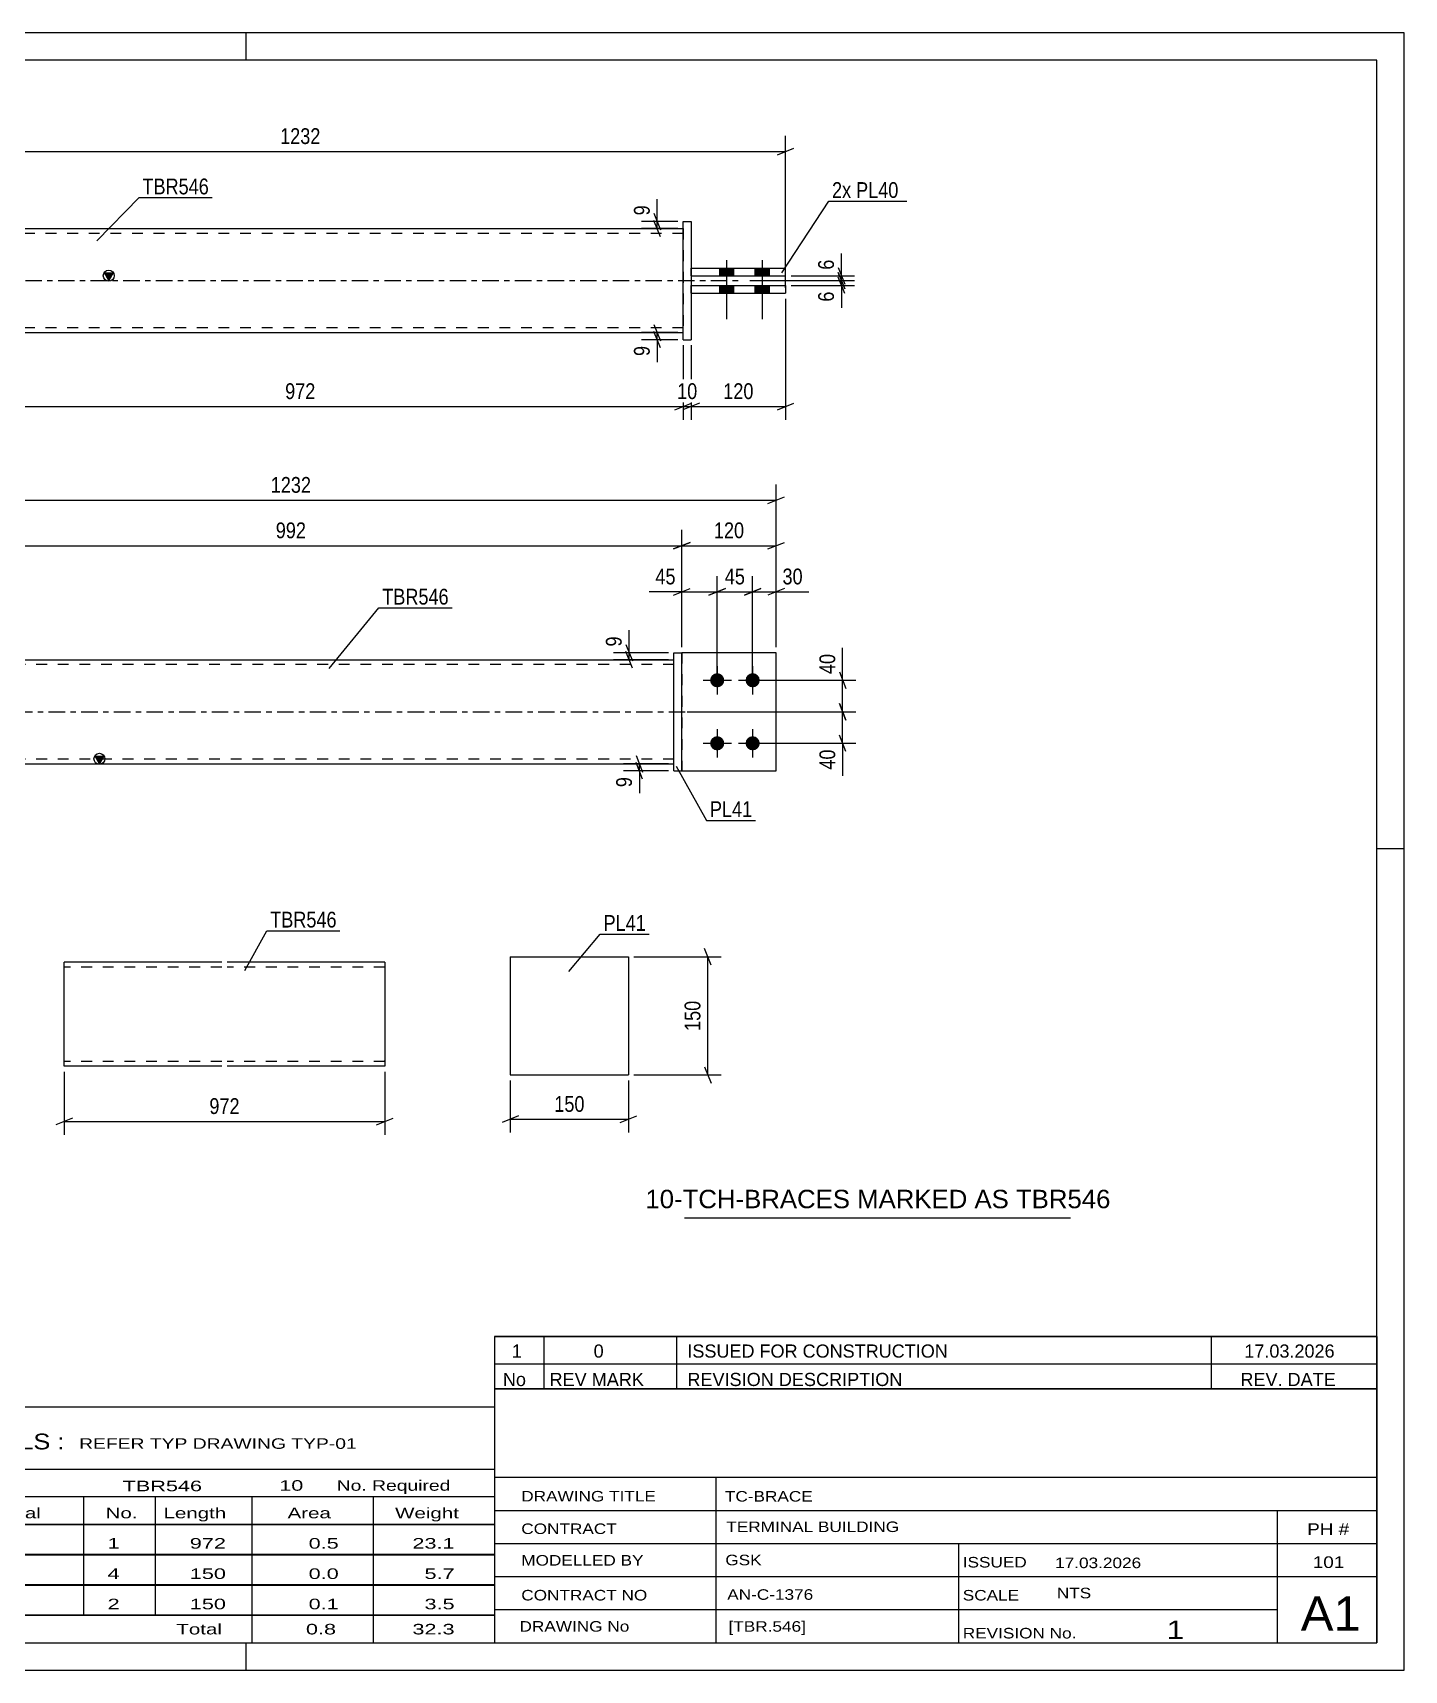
# Model space of a CAD drawing. Header units: millimetres. Extents: x 0 to 420, y 0 to 297.
# Drawn here: x 171.3 to 420, y 0 to 297 of the extents above; entities that cross this region are included whole.
import ezdxf

# ---------------------------------------------------------------- set-up
doc = ezdxf.new("R2010")
doc.units = ezdxf.units.MM
doc.linetypes.add('DXK_LINE_DOT2', pattern=[3.9198, 1.9599, -1.9599])
doc.linetypes.add('DXK_LINE_DOT3', pattern=[5.9187, 2.979, -0.9799, 0.9799, -0.9799])
doc.styles.add('Arial', font='ARIAL.TTF', dxfattribs={"height": 0.2})
doc.styles.add('Arial Narrow', font='ARIALN.TTF', dxfattribs={"height": 0.2})

# ---------------------------------------------------------------- blocks, each defined once
blk = doc.blocks.new('Unknown-581632895-1163')
at = {"color": 5, "linetype": 'Continuous'}
for p, q in [((420, 297), (0, 297)), ((210, 292), (210, 297)), ((420, 0), (420, 297)), ((415, 292), (5, 292)), ((415, 5), (415, 292)), ((420, 149), (415, 149)), ((5, 5), (415, 5)), ((210, 0), (210, 5)), ((0, 0), (420, 0))]:
    blk.add_line(p, q, dxfattribs=at)
blk = doc.blocks.new('Part-581632895-1797 - 1790')
at = {"color": 7, "linetype": 'DXK_LINE_DOT2'}
for p, q in [((306.12, 184.56), (288.98, 184.56)), ((288.98, 184.56), (288.98, 163.13)), ((306.12, 163.13), (306.12, 184.56)), ((288.98, 163.13), (306.12, 163.13))]:
    blk.add_line(p, q, dxfattribs=at)
blk = doc.blocks.new('Bolt-581632895-1799 - 1790')
at = {"linetype": 'Continuous'}
for points in [[(295.41, 180.84, -1), (295.41, 178.27, -1)], [(301.84, 180.84, -1), (301.84, 178.27, -1)], [(295.41, 169.41, -1), (295.41, 166.84, -1)], [(301.84, 169.41, -1), (301.84, 166.84, -1)]]:
    blk.add_hatch(color=1, dxfattribs=at).paths.add_polyline_path(points)
at = {"color": 1, "linetype": 'Continuous'}
for p, q in [((295.41, 182.13), (295.41, 176.98)), ((301.84, 182.13), (301.84, 176.98)), ((292.84, 179.56), (297.98, 179.56)), ((299.26, 179.56), (304.41, 179.56)), ((295.41, 170.7), (295.41, 165.56)), ((301.84, 170.7), (301.84, 165.56)), ((292.84, 168.13), (297.98, 168.13)), ((299.26, 168.13), (304.41, 168.13))]:
    blk.add_line(p, q, dxfattribs=at)
blk = doc.blocks.new('Part-581632895-1804 - 1790')
at = {"linetype": 'Continuous'}
blk.add_hatch(color=2, dxfattribs=at).paths.add_polyline_path([(183.38, 164.41), (182.58, 165.81), (184.18, 165.81)])
at = {"color": 2, "linetype": 'Continuous'}
for p, q in [((148.66, 183.27), (287.55, 183.27)), ((148.66, 164.41), (287.55, 164.41)), ((183.38, 164.41), (182.58, 165.81)), ((182.58, 165.81), (184.18, 165.81)), ((184.18, 165.81), (183.38, 164.41))]:
    blk.add_line(p, q, dxfattribs=at)
at = {"color": 7, "linetype": 'DXK_LINE_DOT2'}
for p, q in [((148.66, 164.41), (148.66, 183.27)), ((287.55, 182.41), (148.66, 182.41)), ((287.55, 164.41), (287.55, 183.27)), ((287.55, 165.27), (148.66, 165.27))]:
    blk.add_line(p, q, dxfattribs=at)
at = {"color": 7, "linetype": 'DXK_LINE_DOT3'}
blk.add_line((138.66, 173.84), (297.55, 173.84), dxfattribs=at)
at = {"color": 2, "linetype": 'Continuous'}
blk.add_circle((183.38, 165.31), 1, dxfattribs=at)
blk = doc.blocks.new('Part-581632895-1809 - 1790')
at = {"color": 2, "linetype": 'Continuous'}
for p, q in [((306.12, 184.56), (288.98, 184.56)), ((306.12, 163.13), (306.12, 184.56)), ((288.98, 163.13), (306.12, 163.13))]:
    blk.add_line(p, q, dxfattribs=at)
at = {"color": 7, "linetype": 'DXK_LINE_DOT2'}
blk.add_line((288.98, 184.56), (288.98, 163.13), dxfattribs=at)
blk = doc.blocks.new('Part-581632895-1829 - 1790')
at = {"color": 2, "linetype": 'Continuous'}
for p, q in [((287.55, 184.56), (288.98, 184.56)), ((287.55, 163.13), (287.55, 184.56)), ((288.98, 163.13), (288.98, 184.56)), ((287.55, 163.13), (287.55, 163.13)), ((287.55, 163.13), (288.98, 163.13))]:
    blk.add_line(p, q, dxfattribs=at)
at = {"color": 7, "linetype": 'DXK_LINE_DOT2'}
for p, q in [((287.55, 184.56), (288.98, 184.56)), ((287.55, 163.13), (288.98, 163.13))]:
    blk.add_line(p, q, dxfattribs=at)
blk = doc.blocks.new('Part-581632895-2128 - 2122')
at = {"color": 2, "linetype": 'Continuous'}
for p, q in [((290.68, 251.18), (307.82, 251.18)), ((290.68, 249.76), (290.68, 251.18)), ((290.68, 249.76), (290.68, 249.76)), ((290.68, 249.76), (307.82, 249.76)), ((307.82, 251.18), (307.82, 249.76))]:
    blk.add_line(p, q, dxfattribs=at)
at = {"color": 7, "linetype": 'DXK_LINE_DOT2'}
for p, q in [((290.68, 251.18), (307.82, 251.18)), ((290.68, 249.76), (307.82, 249.76))]:
    blk.add_line(p, q, dxfattribs=at)
blk = doc.blocks.new('Part-581632895-2133 - 2122')
at = {"color": 2, "linetype": 'Continuous'}
for p, q in [((290.68, 254.33), (307.82, 254.33)), ((290.68, 252.9), (290.68, 254.33)), ((290.68, 252.9), (290.68, 252.9)), ((290.68, 252.9), (307.82, 252.9)), ((307.82, 252.9), (307.82, 254.33))]:
    blk.add_line(p, q, dxfattribs=at)
at = {"color": 7, "linetype": 'DXK_LINE_DOT2'}
for p, q in [((290.68, 254.33), (307.82, 254.33)), ((290.68, 252.9), (307.82, 252.9))]:
    blk.add_line(p, q, dxfattribs=at)
blk = doc.blocks.new('Part-581632895-2150 - 2122')
at = {"linetype": 'Continuous'}
blk.add_hatch(color=2, dxfattribs=at).paths.add_polyline_path([(185.08, 252.04), (184.28, 253.44), (185.88, 253.44)])
at = {"color": 2, "linetype": 'Continuous'}
for p, q in [((150.36, 261.47), (289.25, 261.47)), ((185.08, 252.04), (184.28, 253.44)), ((184.28, 253.44), (185.88, 253.44)), ((185.88, 253.44), (185.08, 252.04)), ((150.36, 242.61), (289.25, 242.61))]:
    blk.add_line(p, q, dxfattribs=at)
at = {"color": 7, "linetype": 'DXK_LINE_DOT2'}
for p, q in [((150.36, 242.61), (150.36, 261.47)), ((289.25, 261.47), (289.25, 242.61)), ((289.25, 260.61), (150.36, 260.61)), ((289.25, 243.47), (150.36, 243.47))]:
    blk.add_line(p, q, dxfattribs=at)
at = {"color": 7, "linetype": 'DXK_LINE_DOT3'}
blk.add_line((140.36, 252.04), (299.25, 252.04), dxfattribs=at)
at = {"color": 2, "linetype": 'Continuous'}
blk.add_circle((185.08, 252.94), 1, dxfattribs=at)
blk = doc.blocks.new('Part-581632895-2145 - 2122')
at = {"color": 2, "linetype": 'Continuous'}
for p, q in [((289.25, 262.76), (289.25, 262.76)), ((289.25, 241.33), (289.25, 262.76)), ((289.25, 262.76), (290.68, 262.76)), ((290.68, 262.76), (290.68, 262.76)), ((290.68, 262.76), (290.68, 241.33)), ((289.25, 241.33), (290.68, 241.33)), ((289.25, 241.33), (289.25, 241.33)), ((290.68, 241.33), (290.68, 241.33))]:
    blk.add_line(p, q, dxfattribs=at)
at = {"color": 7, "linetype": 'DXK_LINE_DOT2'}
for p, q in [((289.25, 262.76), (290.68, 262.76)), ((289.25, 241.33), (290.68, 241.33)), ((290.68, 241.33), (290.68, 241.33))]:
    blk.add_line(p, q, dxfattribs=at)
blk = doc.blocks.new('Bolt-581632895-2151 - 2122')
at = {"linetype": 'Continuous'}
for points in [[(298.39, 254.33), (295.82, 254.33), (295.82, 252.9), (298.39, 252.9)], [(298.39, 254.33), (295.82, 254.33), (295.82, 252.9), (298.39, 252.9)], [(304.82, 254.33), (302.25, 254.33), (302.25, 252.9), (304.82, 252.9)], [(304.82, 254.33), (302.25, 254.33), (302.25, 252.9), (304.82, 252.9)], [(298.39, 251.18), (295.82, 251.18), (295.82, 249.76), (298.39, 249.76)], [(298.39, 251.18), (295.82, 251.18), (295.82, 249.76), (298.39, 249.76)], [(304.82, 251.18), (302.25, 251.18), (302.25, 249.76), (304.82, 249.76)], [(304.82, 251.18), (302.25, 251.18), (302.25, 249.76), (304.82, 249.76)]]:
    blk.add_hatch(color=1, dxfattribs=at).paths.add_polyline_path(points)
at = {"color": 1, "linetype": 'Continuous'}
for p, q in [((297.11, 255.76), (297.11, 245.04)), ((297.11, 255.76), (297.11, 245.04)), ((303.54, 255.76), (303.54, 245.04)), ((303.54, 255.76), (303.54, 245.04)), ((295.82, 254.33), (295.82, 252.9)), ((295.82, 254.33), (295.82, 252.9)), ((298.39, 254.33), (298.39, 252.9)), ((298.39, 254.33), (298.39, 252.9)), ((302.25, 254.33), (302.25, 252.9)), ((302.25, 254.33), (302.25, 252.9)), ((304.82, 254.33), (304.82, 252.9)), ((304.82, 254.33), (304.82, 252.9)), ((295.82, 251.18), (295.82, 249.76)), ((295.82, 251.18), (295.82, 249.76)), ((298.39, 251.18), (298.39, 249.76)), ((298.39, 251.18), (298.39, 249.76)), ((302.25, 251.18), (302.25, 249.76)), ((302.25, 251.18), (302.25, 249.76)), ((304.82, 251.18), (304.82, 249.76)), ((304.82, 251.18), (304.82, 249.76))]:
    blk.add_line(p, q, dxfattribs=at)
blk = doc.blocks.new('Part-581632895-1389 - 1373')
at = {"color": 2, "linetype": 'Continuous'}
for p, q in [((257.89, 129.4), (257.89, 107.97)), ((257.89, 129.4), (279.32, 129.4)), ((279.32, 129.4), (279.32, 107.97)), ((257.89, 107.97), (279.32, 107.97))]:
    blk.add_line(p, q, dxfattribs=at)
blk = doc.blocks.new('Part-581632895-1273 - 1255')
at = {"color": 2, "linetype": 'Continuous'}
for p, q in [((205.56, 128.4), (176.99, 128.4)), ((176.99, 109.67), (176.99, 128.4)), ((235.13, 128.4), (206.56, 128.4)), ((235.13, 128.4), (235.13, 128.27)), ((235.13, 128.27), (235.13, 126.68)), ((235.13, 126.68), (235.13, 109.54)), ((176.99, 109.54), (176.99, 109.67)), ((205.56, 109.54), (176.99, 109.54)), ((235.13, 109.54), (206.56, 109.54))]:
    blk.add_line(p, q, dxfattribs=at)
at = {"color": 7, "linetype": 'DXK_LINE_DOT2'}
for p, q in [((235.13, 127.9), (235.13, 126.68)), ((205.56, 127.54), (176.99, 127.54)), ((235.13, 127.54), (206.56, 127.54)), ((176.99, 110.4), (176.99, 110.46)), ((205.56, 110.4), (176.99, 110.4)), ((235.13, 110.4), (206.56, 110.4)), ((235.13, 110.46), (235.13, 110.6)), ((235.13, 110.4), (235.13, 110.46)), ((235.13, 110.4), (235.13, 110.46)), ((176.99, 109.54), (176.99, 109.54))]:
    blk.add_line(p, q, dxfattribs=at)
blk = doc.blocks.new('StraightDimension-581632895-2017 - 1790')
at = {"color": 7, "linetype": 'Continuous'}
for p, q in [((130.09, 185.56), (130.09, 215.06)), ((306.12, 185.56), (306.12, 215.06)), ((131.59, 212.81), (128.59, 211.61)), ((130.09, 212.21), (306.12, 212.21)), ((304.62, 211.61), (307.62, 212.81))]:
    blk.add_line(p, q, dxfattribs=at)
at = {"color": 0}
blk.add_wipeout([(222.36, 212.96), (222.36, 217.16), (213.85, 217.16), (213.85, 212.96)], dxfattribs=at)
at = {"color": 3, "style": 'Arial Narrow'}
blk.add_text('1232', height=2.863, dxfattribs=at).set_placement((214.45, 213.56))
blk = doc.blocks.new('StraightDimension-581632895-2007 - 1790')
at = {"color": 7, "linetype": 'Continuous'}
for p, q in [((317.56, 175.34), (318.76, 172.34)), ((289.98, 173.84), (320.56, 173.84)), ((318.16, 168.13), (318.16, 173.84)), ((318.76, 166.63), (317.56, 169.63)), ((302.84, 168.13), (320.56, 168.13))]:
    blk.add_line(p, q, dxfattribs=at)
at = {"color": 0}
blk.add_wipeout([(317.41, 167.6), (313.21, 167.6), (313.21, 162.75), (317.41, 162.75)], dxfattribs=at)
at = {"color": 7, "linetype": 'Continuous'}
blk.add_line((318.16, 168.13), (318.16, 162.22), dxfattribs=at)
blk.add_line((318.16, 168.13), (318.16, 162.22), dxfattribs=at)
at = {"color": 3, "style": 'Arial Narrow'}
blk.add_text('40', height=2.863, rotation=90.0002, dxfattribs=at).set_placement((316.81, 163.35))
blk = doc.blocks.new('StraightDimension-581632895-1836 - 1790')
at = {"color": 7, "linetype": 'Continuous'}
for p, q in [((286.55, 184.56), (276.58, 184.56)), ((278.83, 186.06), (280.03, 183.06)), ((280.03, 181.77), (278.83, 184.77)), ((279.43, 183.27), (279.43, 184.56)), ((286.55, 183.27), (276.58, 183.27))]:
    blk.add_line(p, q, dxfattribs=at)
at = {"color": 0}
blk.add_wipeout([(278.68, 188.11), (274.48, 188.11), (274.48, 185.08), (278.68, 185.08)], dxfattribs=at)
at = {"color": 7, "linetype": 'Continuous'}
blk.add_line((279.43, 184.56), (279.43, 188.63), dxfattribs=at)
blk.add_line((279.43, 184.56), (279.43, 188.63), dxfattribs=at)
at = {"color": 3, "style": 'Arial Narrow'}
blk.add_text('9', height=2.86, rotation=90.0002, dxfattribs=at).set_placement((278.08, 185.68))
blk = doc.blocks.new('StraightDimension-581632895-2037 - 1790')
at = {"color": 7, "linetype": 'Continuous'}
for p, q in [((287.48, 195), (290.48, 196.2)), ((288.98, 185.56), (288.98, 198.45)), ((296.91, 196.2), (293.91, 195)), ((295.41, 180.56), (295.41, 198.45)), ((288.98, 195.6), (295.41, 195.6))]:
    blk.add_line(p, q, dxfattribs=at)
at = {"color": 0}
blk.add_wipeout([(288.45, 196.35), (288.45, 200.55), (283.6, 200.55), (283.6, 196.35)], dxfattribs=at)
at = {"color": 7, "linetype": 'Continuous'}
blk.add_line((288.98, 195.6), (283.07, 195.6), dxfattribs=at)
blk.add_line((288.98, 195.6), (283.07, 195.6), dxfattribs=at)
at = {"color": 3, "style": 'Arial Narrow'}
blk.add_text('45', height=2.863, dxfattribs=at).set_placement((284.2, 196.95))
blk = doc.blocks.new('StraightDimension-581632895-1845 - 1790')
at = {"color": 7, "linetype": 'Continuous'}
for p, q in [((286.55, 164.41), (278.44, 164.41)), ((280.69, 165.91), (281.89, 162.91)), ((281.89, 161.63), (280.69, 164.63)), ((281.29, 163.13), (281.29, 164.41)), ((286.55, 163.13), (278.44, 163.13))]:
    blk.add_line(p, q, dxfattribs=at)
at = {"color": 0}
blk.add_wipeout([(280.54, 162.6), (276.34, 162.6), (276.34, 159.57), (280.54, 159.57)], dxfattribs=at)
at = {"color": 7, "linetype": 'Continuous'}
blk.add_line((281.29, 163.13), (281.29, 159.05), dxfattribs=at)
blk.add_line((281.29, 163.13), (281.29, 159.05), dxfattribs=at)
at = {"color": 3, "style": 'Arial Narrow'}
blk.add_text('9', height=2.86, rotation=90.0002, dxfattribs=at).set_placement((279.94, 160.17))
blk = doc.blocks.new('StraightDimension-581632895-1948 - 1790')
at = {"color": 7, "linetype": 'Continuous'}
for p, q in [((288.98, 185.56), (288.98, 206.82)), ((306.12, 185.56), (306.12, 206.82)), ((290.48, 204.57), (287.48, 203.37)), ((288.98, 203.97), (306.12, 203.97)), ((304.62, 203.37), (307.62, 204.57))]:
    blk.add_line(p, q, dxfattribs=at)
at = {"color": 0}
blk.add_wipeout([(300.89, 204.72), (300.89, 208.92), (294.21, 208.92), (294.21, 204.72)], dxfattribs=at)
at = {"color": 3, "style": 'Arial Narrow'}
blk.add_text('120', height=2.863, dxfattribs=at).set_placement((294.81, 205.32))
blk = doc.blocks.new('StraightDimension-581632895-1967 - 1790')
at = {"color": 7, "linetype": 'Continuous'}
for p, q in [((147.23, 174.84), (147.23, 206.82)), ((288.98, 185.56), (288.98, 206.82)), ((148.73, 204.57), (145.73, 203.37)), ((147.23, 203.97), (288.98, 203.97)), ((287.48, 203.37), (290.48, 204.57))]:
    blk.add_line(p, q, dxfattribs=at)
at = {"color": 0}
blk.add_wipeout([(221.45, 204.72), (221.45, 208.92), (214.76, 208.92), (214.76, 204.72)], dxfattribs=at)
at = {"color": 3, "style": 'Arial Narrow'}
blk.add_text('992', height=2.863, dxfattribs=at).set_placement((215.36, 205.32))
blk = doc.blocks.new('StraightDimension-581632895-1998 - 1790')
at = {"color": 7, "linetype": 'Continuous'}
for p, q in [((302.84, 179.56), (320.56, 179.56)), ((317.56, 181.06), (318.76, 178.06)), ((318.16, 173.84), (318.16, 179.56)), ((318.76, 172.34), (317.56, 175.34)), ((289.98, 173.84), (320.56, 173.84))]:
    blk.add_line(p, q, dxfattribs=at)
at = {"color": 0}
blk.add_wipeout([(317.41, 184.94), (313.21, 184.94), (313.21, 180.08), (317.41, 180.08)], dxfattribs=at)
at = {"color": 7, "linetype": 'Continuous'}
blk.add_line((318.16, 179.56), (318.16, 185.46), dxfattribs=at)
blk.add_line((318.16, 179.56), (318.16, 185.46), dxfattribs=at)
at = {"color": 3, "style": 'Arial Narrow'}
blk.add_text('40', height=2.863, rotation=90.0002, dxfattribs=at).set_placement((316.81, 180.68))
blk = doc.blocks.new('StraightDimension-581632895-2053 - 1790')
at = {"color": 7, "linetype": 'Continuous'}
for p, q in [((293.91, 195), (296.91, 196.2)), ((295.41, 180.56), (295.41, 198.45)), ((303.34, 196.2), (300.34, 195)), ((301.84, 180.56), (301.84, 198.45)), ((295.41, 195.6), (301.84, 195.6))]:
    blk.add_line(p, q, dxfattribs=at)
at = {"color": 0}
blk.add_wipeout([(301.05, 196.35), (301.05, 200.55), (296.19, 200.55), (296.19, 196.35)], dxfattribs=at)
at = {"color": 3, "style": 'Arial Narrow'}
blk.add_text('45', height=2.863, dxfattribs=at).set_placement((296.79, 196.95))
blk = doc.blocks.new('StraightDimension-581632895-2066 - 1790')
at = {"color": 7, "linetype": 'Continuous'}
for p, q in [((300.34, 195), (303.34, 196.2)), ((301.84, 180.56), (301.84, 198.45)), ((307.62, 196.2), (304.62, 195)), ((306.12, 185.56), (306.12, 198.45)), ((301.84, 195.6), (306.12, 195.6))]:
    blk.add_line(p, q, dxfattribs=at)
at = {"color": 0}
blk.add_wipeout([(311.5, 196.35), (311.5, 200.55), (306.65, 200.55), (306.65, 196.35)], dxfattribs=at)
at = {"color": 7, "linetype": 'Continuous'}
blk.add_line((306.12, 195.6), (312.03, 195.6), dxfattribs=at)
blk.add_line((306.12, 195.6), (312.03, 195.6), dxfattribs=at)
at = {"color": 3, "style": 'Arial Narrow'}
blk.add_text('30', height=2.863, dxfattribs=at).set_placement((307.25, 196.95))
blk = doc.blocks.new('StraightDimension-581632895-3329 - 2122')
at = {"color": 7, "linetype": 'Continuous'}
for p, q in [((307.82, 248.76), (307.82, 226.81)), ((290.68, 240.33), (290.68, 226.81)), ((292.18, 229.81), (289.18, 228.61)), ((290.68, 229.21), (307.82, 229.21)), ((306.32, 228.61), (309.32, 229.81))]:
    blk.add_line(p, q, dxfattribs=at)
at = {"color": 0}
blk.add_wipeout([(302.59, 229.96), (302.59, 234.16), (295.91, 234.16), (295.91, 229.96)], dxfattribs=at)
at = {"color": 3, "style": 'Arial Narrow'}
blk.add_text('120', height=2.863, dxfattribs=at).set_placement((296.51, 230.56))
blk = doc.blocks.new('StraightDimension-581632895-2198 - 2122')
at = {"color": 7, "linetype": 'Continuous'}
for p, q in [((317.33, 253.54), (318.53, 250.54)), ((318.53, 249.68), (317.33, 252.68)), ((301.32, 252.04), (320.33, 252.04)), ((308.82, 251.18), (320.33, 251.18)), ((317.93, 251.18), (317.93, 252.04))]:
    blk.add_line(p, q, dxfattribs=at)
at = {"color": 0}
blk.add_wipeout([(317.18, 250.66), (312.98, 250.66), (312.98, 247.63), (317.18, 247.63)], dxfattribs=at)
at = {"color": 7, "linetype": 'Continuous'}
blk.add_line((317.93, 251.18), (317.93, 247.11), dxfattribs=at)
blk.add_line((317.93, 251.18), (317.93, 247.11), dxfattribs=at)
at = {"color": 3, "style": 'Arial Narrow'}
blk.add_text('6', height=2.86, rotation=90.0002, dxfattribs=at).set_placement((316.58, 248.23))
blk = doc.blocks.new('StraightDimension-581632895-3331 - 2122')
at = {"color": 7, "linetype": 'Continuous'}
for p, q in [((150.36, 240.33), (150.36, 226.81)), ((289.25, 240.33), (289.25, 226.81)), ((151.86, 229.81), (148.86, 228.61)), ((150.36, 229.21), (289.25, 229.21)), ((287.75, 228.61), (290.75, 229.81))]:
    blk.add_line(p, q, dxfattribs=at)
at = {"color": 0}
blk.add_wipeout([(223.15, 229.96), (223.15, 234.16), (216.46, 234.16), (216.46, 229.96)], dxfattribs=at)
at = {"color": 3, "style": 'Arial Narrow'}
blk.add_text('972', height=2.863, dxfattribs=at).set_placement((217.06, 230.56))
blk = doc.blocks.new('StraightDimension-581632895-3330 - 2122')
at = {"color": 7, "linetype": 'Continuous'}
for p, q in [((289.25, 240.33), (289.25, 226.81)), ((290.68, 240.33), (290.68, 226.81)), ((287.75, 228.61), (290.75, 229.81)), ((292.18, 229.81), (289.18, 228.61)), ((289.25, 229.21), (290.68, 229.21))]:
    blk.add_line(p, q, dxfattribs=at)
at = {"color": 0}
blk.add_wipeout([(292.39, 229.96), (292.39, 234.16), (287.54, 234.16), (287.54, 229.96)], dxfattribs=at)
at = {"color": 3, "style": 'Arial Narrow'}
blk.add_text('10', height=2.863, dxfattribs=at).set_placement((288.14, 230.56))
blk = doc.blocks.new('StraightDimension-581632895-2178 - 2122')
at = {"color": 7, "linetype": 'Continuous'}
for p, q in [((288.25, 262.76), (281.67, 262.76)), ((288.25, 261.47), (281.67, 261.47)), ((283.92, 264.26), (285.12, 261.26)), ((285.12, 259.97), (283.92, 262.97)), ((284.52, 261.47), (284.52, 262.76))]:
    blk.add_line(p, q, dxfattribs=at)
at = {"color": 0}
blk.add_wipeout([(283.77, 266.31), (279.57, 266.31), (279.57, 263.28), (283.77, 263.28)], dxfattribs=at)
at = {"color": 7, "linetype": 'Continuous'}
blk.add_line((284.52, 262.76), (284.52, 266.83), dxfattribs=at)
blk.add_line((284.52, 262.76), (284.52, 266.83), dxfattribs=at)
at = {"color": 3, "style": 'Arial Narrow'}
blk.add_text('9', height=2.86, rotation=90.0002, dxfattribs=at).set_placement((283.17, 263.88))
blk = doc.blocks.new('StraightDimension-581632895-2189 - 2122')
at = {"color": 7, "linetype": 'Continuous'}
for p, q in [((308.82, 252.9), (320.33, 252.9)), ((317.33, 254.4), (318.53, 251.4)), ((318.53, 250.54), (317.33, 253.54)), ((317.93, 252.04), (317.93, 252.9)), ((301.32, 252.04), (320.33, 252.04))]:
    blk.add_line(p, q, dxfattribs=at)
at = {"color": 0}
blk.add_wipeout([(317.18, 256.45), (312.98, 256.45), (312.98, 253.42), (317.18, 253.42)], dxfattribs=at)
at = {"color": 7, "linetype": 'Continuous'}
blk.add_line((317.93, 252.9), (317.93, 256.98), dxfattribs=at)
blk.add_line((317.93, 252.9), (317.93, 256.98), dxfattribs=at)
at = {"color": 3, "style": 'Arial Narrow'}
blk.add_text('6', height=2.86, rotation=90.0002, dxfattribs=at).set_placement((316.58, 254.02))
blk = doc.blocks.new('StraightDimension-581632895-2218 - 2122')
at = {"color": 7, "linetype": 'Continuous'}
for p, q in [((283.92, 244.11), (285.12, 241.11)), ((288.25, 242.61), (281.67, 242.61)), ((288.25, 241.33), (281.67, 241.33)), ((285.12, 239.83), (283.92, 242.83)), ((284.52, 241.33), (284.52, 242.61))]:
    blk.add_line(p, q, dxfattribs=at)
at = {"color": 0}
blk.add_wipeout([(283.77, 240.8), (279.57, 240.8), (279.57, 237.77), (283.77, 237.77)], dxfattribs=at)
at = {"color": 7, "linetype": 'Continuous'}
blk.add_line((284.52, 241.33), (284.52, 237.25), dxfattribs=at)
blk.add_line((284.52, 241.33), (284.52, 237.25), dxfattribs=at)
at = {"color": 3, "style": 'Arial Narrow'}
blk.add_text('9', height=2.86, rotation=90.0002, dxfattribs=at).set_placement((283.17, 238.37))
blk = doc.blocks.new('StraightDimension-581632895-2275 - 2122')
at = {"color": 7, "linetype": 'Continuous'}
for p, q in [((131.79, 250.76), (131.79, 278.32)), ((307.82, 250.76), (307.82, 278.32)), ((133.29, 276.07), (130.29, 274.87)), ((131.79, 275.47), (307.82, 275.47)), ((306.32, 274.87), (309.32, 276.07))]:
    blk.add_line(p, q, dxfattribs=at)
at = {"color": 0}
blk.add_wipeout([(224.06, 276.22), (224.06, 280.42), (215.55, 280.42), (215.55, 276.22)], dxfattribs=at)
at = {"color": 3, "style": 'Arial Narrow'}
blk.add_text('1232', height=2.863, dxfattribs=at).set_placement((216.15, 276.82))
blk = doc.blocks.new('StraightDimension-581632895-1396 - 1373')
at = {"color": 7, "linetype": 'Continuous'}
for p, q in [((294.31, 127.9), (293.11, 130.9)), ((280.32, 129.4), (296.11, 129.4)), ((293.71, 107.97), (293.71, 129.4)), ((280.32, 107.97), (296.11, 107.97)), ((293.11, 109.47), (294.31, 106.47))]:
    blk.add_line(p, q, dxfattribs=at)
at = {"color": 0}
blk.add_wipeout([(292.96, 122.03), (288.76, 122.03), (288.76, 115.35), (292.96, 115.35)], dxfattribs=at)
at = {"color": 3, "style": 'Arial Narrow'}
blk.add_text('150', height=2.863, rotation=90.0002, dxfattribs=at).set_placement((292.36, 115.95))
blk = doc.blocks.new('StraightDimension-581632895-1391 - 1373')
at = {"color": 7, "linetype": 'Continuous'}
for p, q in [((257.89, 106.97), (257.89, 97.53)), ((279.32, 106.97), (279.32, 97.53)), ((259.39, 100.53), (256.39, 99.33)), ((257.89, 99.93), (279.32, 99.93)), ((277.82, 99.33), (280.82, 100.53))]:
    blk.add_line(p, q, dxfattribs=at)
at = {"color": 0}
blk.add_wipeout([(271.95, 100.68), (271.95, 104.88), (265.27, 104.88), (265.27, 100.68)], dxfattribs=at)
at = {"color": 3, "style": 'Arial Narrow'}
blk.add_text('150', height=2.863, dxfattribs=at).set_placement((265.87, 101.28))
blk = doc.blocks.new('StraightDimension-581632895-1352 - 1255')
at = {"color": 7, "linetype": 'Continuous'}
for p, q in [((176.99, 108.54), (176.99, 97.14)), ((235.13, 108.54), (235.13, 97.14)), ((178.49, 100.14), (175.49, 98.94)), ((176.99, 99.54), (235.13, 99.54)), ((233.63, 98.94), (236.63, 100.14))]:
    blk.add_line(p, q, dxfattribs=at)
at = {"color": 0}
blk.add_wipeout([(209.4, 100.29), (209.4, 104.49), (202.72, 104.49), (202.72, 100.29)], dxfattribs=at)
at = {"color": 3, "style": 'Arial Narrow'}
blk.add_text('972', height=2.863, dxfattribs=at).set_placement((203.32, 100.89))
blk = doc.blocks.new('Unknown-581632895-3509')
at = {"color": 7, "linetype": 'Continuous'}
for p, q in [((255, 51.05), (255, 5)), ((255, 51.05), (415, 51.05)), ((415, 51), (415, 5)), ((255, 35), (415, 35)), ((295.14, 35), (295.14, 5)), ((255, 29), (415, 29)), ((397, 5.05), (397, 29.05)), ((255, 23), (415, 23)), ((339.14, 23), (339.14, 5)), ((255, 17), (415, 17)), ((255, 11), (397, 11)), ((255, 5), (415, 5))]:
    blk.add_line(p, q, dxfattribs=at)
at = {"color": 7, "style": 'Arial Narrow'}
for s, height, width, p in [('DRAWING TITLE', 1.9089, 1.425378, (259.88, 30.61)), ('TC-BRACE', 1.909, 1.425378, (296.81, 30.59)), ('TERMINAL BUILDING', 1.9089, 1.425378, (297.06, 25.07)), ('CONTRACT', 1.909, 1.425378, (259.88, 24.71)), ('MODELLED BY', 1.9089, 1.425378, (259.88, 18.98)), ('GSK', 1.909, 1.425378, (296.88, 19.04)), ('ISSUED', 1.909, 1.425378, (339.94, 18.64)), ('17.03.2026', 1.909, 1.425378, (356.69, 18.52)), ('CONTRACT NO', 1.9089, 1.425378, (259.88, 12.66)), ('AN-C-1376', 1.909, 1.425378, (297.23, 12.78)), ('SCALE', 1.909, 1.425378, (339.94, 12.65)), ('A1', 6.204, 1.25, (401.24, 7.2)), ('DRAWING No', 1.909, 1.425378, (259.56, 7)), ('[TBR.546]', 1.909, 1.425378, (297.46, 6.99)), ('1', 3.34, 1.5, (376.91, 5.68)), ('REVISION No.', 1.9089, 1.425378, (339.94, 5.77))]:
    blk.add_text(s, height=height, dxfattribs=dict(at, width=width)).set_placement(p)
at = {"color": 7, "linetype": 'Continuous', "style": 'Arial Narrow'}
for s, height, width, p in [('PH #', 2.1, 1.42538, (402.4, 24.55)), ('101', 2.1, 1.42538, (403.41, 18.55)), ('NTS', 1.909, 1.425378, (357, 13.05))]:
    blk.add_text(s, height=height, dxfattribs=dict(at, width=width)).set_placement(p)
blk = doc.blocks.new('Unknown-581632895-3510')
at = {"color": 7, "linetype": 'Continuous'}
for p, q in [((255, 60.55), (415, 60.55)), ((415, 60.55), (255, 60.55)), ((255, 60.55), (255, 55.55)), ((264, 60.55), (264, 55.55)), ((288, 60.55), (288, 55.55)), ((385, 60.55), (385, 55.55)), ((415, 60.55), (415, 55.55)), ((255, 55.55), (415, 55.55)), ((255, 55.55), (255, 51.05)), ((255, 55.55), (415, 55.55)), ((264, 55.55), (264, 51.05)), ((288, 55.55), (288, 51.05)), ((385, 55.55), (385, 51.05)), ((415, 55.55), (415, 51.05)), ((415, 51.05), (255, 51.05))]:
    blk.add_line(p, q, dxfattribs=at)
at = {"color": 7, "linetype": 'Continuous', "style": 'Arial Narrow'}
for s, height, width, p in [('1', 2.39, 1.196471, (258.16, 56.7)), ('0', 2.39, 1.196471, (273, 56.7)), ('ISSUED FOR CONSTRUCTION', 2.3861, 1.196471, (290, 56.7)), ('17.03.2026', 2.386, 1.196471, (391, 56.7)), ('No', 2.386, 1.2, (256.54, 51.55)), ('REV MARK', 2.386, 1.2, (265, 51.55)), ('REVISION DESCRIPTION', 2.3861, 1.2, (290, 51.55)), ('REV. DATE', 2.386, 1.2, (390.28, 51.55))]:
    blk.add_text(s, height=height, dxfattribs=dict(at, width=width)).set_placement(p)
blk = doc.blocks.new('Unknown-581632895-3511')
at = {"color": 7, "linetype": 'Continuous'}
for p, q in [((95, 47.75), (255, 47.75)), ((95, 36.5), (95, 47.75)), ((255, 47.75), (255, 36.5)), ((95, 36.5), (255, 36.5)), ((95, 36.5), (95, 31.5)), ((255, 36.5), (255, 31.5)), ((95, 31.5), (255, 31.5)), ((95, 31.5), (95, 26.5)), ((119, 31.5), (119, 26.5)), ((154.5, 31.5), (154.5, 26.5)), ((180.5, 31.5), (180.5, 26.5)), ((193.5, 31.5), (193.5, 26.5)), ((211, 31.5), (211, 26.5)), ((233, 31.5), (233, 26.5)), ((255, 31.5), (255, 26.5)), ((95, 26.5), (255, 26.5)), ((95, 26.45), (95, 21.05)), ((95, 26.45), (255, 26.45)), ((119, 26.5), (119, 21)), ((154.5, 26.5), (154.5, 21)), ((180.5, 26.5), (180.5, 21)), ((193.5, 26.5), (193.5, 21)), ((211, 26.5), (211, 21)), ((233, 26.5), (233, 21)), ((255, 26.45), (255, 21.05)), ((95, 21.05), (255, 21.05)), ((95, 20.95), (95, 15.55)), ((95, 20.95), (255, 20.95)), ((119, 21), (119, 15.5)), ((154.5, 21), (154.5, 15.5)), ((180.5, 21), (180.5, 15.5)), ((193.5, 21), (193.5, 15.5)), ((211, 21), (211, 15.5)), ((233, 21), (233, 15.5)), ((255, 20.95), (255, 15.55)), ((95, 15.55), (255, 15.55)), ((95, 15.45), (95, 10.05)), ((95, 15.45), (255, 15.45)), ((119, 15.5), (119, 10)), ((154.5, 15.5), (154.5, 10)), ((180.5, 15.5), (180.5, 10)), ((193.5, 15.5), (193.5, 10)), ((211, 15.5), (211, 10)), ((233, 15.5), (233, 10)), ((255, 15.45), (255, 10.05)), ((95, 10.05), (255, 10.05)), ((95, 10), (255, 10)), ((95, 10), (95, 5)), ((211, 10), (211, 5)), ((233, 10), (233, 5)), ((255, 10), (255, 5)), ((95, 5), (255, 5))]:
    blk.add_line(p, q, dxfattribs=at)
at = {"color": 7, "style": 'Arial Narrow'}
for s, height, width, p in [('GENERAL NOTES & WELD DETAILS :', 2.8633, 1.4, (96.15, 40.06)), ('REFER TYP DRAWING TYP-01', 1.9089, 1.6, (179.7, 40.16)), ("MATERIAL LIST FOR ASSEMBLY MK'D", 1.9089, 1.6, (96.15, 32.56)), ('TBR546', 1.909, 1.794707, (187.59, 32.47)), ('10', 1.909, 1.794707, (215.99, 32.56)), ('No. Required', 1.9089, 1.6, (226.41, 32.56)), ('Mark', 1.909, 1.7, (96.34, 27.5)), ('Profile', 1.909, 1.7, (129.41, 27.5)), ('Material', 1.909, 1.7, (159.54, 27.56)), ('No.', 1.909, 1.7, (184.5, 27.56)), ('Length', 1.909, 1.7, (195, 27.56)), ('Area', 1.909, 1.7, (217.5, 27.56)), ('Weight', 1.909, 1.7, (237, 27.56))]:
    blk.add_text(s, height=height, dxfattribs=dict(at, width=width)).set_placement(p)
at = {"color": 7, "linetype": 'Continuous', "style": 'Arial Narrow'}
for s, height, width, p in [('TBR546', 1.909, 1.794707, (96.5, 22.06)), ('SHS132*6', 1.909, 1.794707, (121, 22.06)), ('E350', 1.909, 1.794707, (160.74, 22.06)), ('1', 1.91, 1.794707, (184.86, 22.06)), ('972', 1.909, 1.794707, (199.77, 22.06)), ('0.5', 1.909, 1.794707, (221.32, 22.06)), ('23.1', 1.909, 1.794707, (240.14, 22.06)), ('PL40', 1.909, 1.794707, (96.5, 16.56)), ('PL10*120', 1.909, 1.794707, (121, 16.56)), ('E350', 1.909, 1.794707, (160.74, 16.56)), ('4', 1.91, 1.794707, (184.86, 16.56)), ('150', 1.909, 1.794707, (199.77, 16.56)), ('0.0', 1.909, 1.794707, (221.32, 16.56)), ('5.7', 1.909, 1.794707, (242.33, 16.56)), ('PL41', 1.909, 1.794707, (96.5, 11.06)), ('PL10*150', 1.909, 1.794707, (121, 11.06)), ('E350', 1.909, 1.794707, (160.74, 11.06)), ('2', 1.91, 1.794707, (184.86, 11.06)), ('150', 1.909, 1.794707, (199.77, 11.06)), ('0.1', 1.909, 1.794707, (221.32, 11.06)), ('3.5', 1.909, 1.794707, (242.33, 11.06)), ('Total', 1.909, 1.7, (197.33, 6.5)), ('0.8', 1.909, 1.794707, (220.83, 6.5)), ('32.3', 1.909, 1.794707, (240.14, 6.5))]:
    blk.add_text(s, height=height, dxfattribs=dict(at, width=width)).set_placement(p)
blk = doc.blocks.new('Unknown-581632895-3512')
at = {"color": 7, "linetype": 'Continuous'}
blk.add_line((289.5, 82.05), (359.5, 82.05), dxfattribs=at)
at = {"color": 7, "style": 'Arial'}
blk.add_text('10-TCH-BRACES MARKED AS TBR546', height=3.3428, dxfattribs=at).set_placement((282.39, 83.8))
blk = doc.blocks.new('Mark-581632895-1800 - 1790')
at = {"color": 0}
blk.add_wipeout([(246.72, 193.29), (246.72, 196.29), (234.67, 196.29), (234.67, 193.29)], dxfattribs=at)
blk.add_wipeout([(246.72, 193.29), (246.72, 196.29), (234.67, 196.29), (234.67, 193.29)], dxfattribs=at)
at = {"color": 30, "linetype": 'Continuous'}
for p, q in [((225.02, 181.69), (234.07, 192.69)), ((234.07, 192.69), (247.32, 192.69))]:
    blk.add_line(p, q, dxfattribs=at)
at = {"color": 3, "style": 'Arial Narrow'}
blk.add_text('TBR546', height=2.863, dxfattribs=at).set_placement((234.67, 193.29))
blk = doc.blocks.new('Mark-581632895-1825 - 1790')
at = {"color": 0}
blk.add_wipeout([(301.77, 154.75), (301.77, 157.75), (294.09, 157.75), (294.09, 154.75)], dxfattribs=at)
blk.add_wipeout([(301.77, 154.75), (301.77, 157.75), (294.09, 157.75), (294.09, 154.75)], dxfattribs=at)
at = {"color": 30, "linetype": 'Continuous'}
for p, q in [((287.99, 164), (293.49, 154.15)), ((293.49, 154.15), (302.37, 154.15))]:
    blk.add_line(p, q, dxfattribs=at)
at = {"color": 3, "style": 'Arial Narrow'}
blk.add_text('PL41', height=2.863, dxfattribs=at).set_placement((294.09, 154.75))
blk = doc.blocks.new('Mark-581632895-2146 - 2122')
at = {"color": 0}
blk.add_wipeout([(203.24, 267.69), (203.24, 270.69), (191.18, 270.69), (191.18, 267.69)], dxfattribs=at)
blk.add_wipeout([(203.24, 267.69), (203.24, 270.69), (191.18, 270.69), (191.18, 267.69)], dxfattribs=at)
at = {"color": 30, "linetype": 'Continuous'}
for p, q in [((182.92, 259.25), (190.58, 267.09)), ((190.58, 267.09), (203.84, 267.09))]:
    blk.add_line(p, q, dxfattribs=at)
at = {"color": 3, "style": 'Arial Narrow'}
blk.add_text('TBR546', height=2.863, dxfattribs=at).set_placement((191.18, 267.69))
blk = doc.blocks.new('MarkSet-581632895-2334 - 2122')
at = {"color": 0}
blk.add_wipeout([(319.7, 267.04), (319.7, 270.04), (316.23, 270.04), (316.23, 267.04)], dxfattribs=at)
blk.add_wipeout([(319.7, 267.04), (319.7, 270.04), (316.23, 270.04), (316.23, 267.04)], dxfattribs=at)
at = {"color": 30, "linetype": 'Continuous'}
blk.add_line((307.14, 253.47), (315.63, 266.44), dxfattribs=at)
at = {"color": 0}
blk.add_wipeout([(328.27, 267.04), (328.27, 270.04), (320.6, 270.04), (320.6, 267.04)], dxfattribs=at)
blk.add_wipeout([(328.27, 267.04), (328.27, 270.04), (320.6, 270.04), (320.6, 267.04)], dxfattribs=at)
at = {"color": 30, "linetype": 'Continuous'}
blk.add_line((315.63, 266.44), (329.77, 266.44), dxfattribs=at)
at = {"color": 3, "style": 'Arial Narrow'}
for s, p in [('2x', (316.23, 267.04)), ('PL40', (320.6, 267.04))]:
    blk.add_text(s, height=2.863, dxfattribs=at).set_placement(p)
blk = doc.blocks.new('Mark-581632895-1385 - 1373')
at = {"color": 0}
blk.add_wipeout([(282.47, 134.11), (282.47, 137.11), (274.8, 137.11), (274.8, 134.11)], dxfattribs=at)
blk.add_wipeout([(282.47, 134.11), (282.47, 137.11), (274.8, 137.11), (274.8, 134.11)], dxfattribs=at)
at = {"color": 30, "linetype": 'Continuous'}
for p, q in [((268.53, 126.76), (274.2, 133.51)), ((274.2, 133.51), (283.07, 133.51))]:
    blk.add_line(p, q, dxfattribs=at)
at = {"color": 3, "style": 'Arial Narrow'}
blk.add_text('PL41', height=2.863, dxfattribs=at).set_placement((274.8, 134.11))
blk = doc.blocks.new('Mark-581632895-1268 - 1255')
at = {"color": 0}
blk.add_wipeout([(226.4, 134.71), (226.4, 137.71), (214.35, 137.71), (214.35, 134.71)], dxfattribs=at)
blk.add_wipeout([(226.4, 134.71), (226.4, 137.71), (214.35, 137.71), (214.35, 134.71)], dxfattribs=at)
at = {"color": 30, "linetype": 'Continuous'}
for p, q in [((209.72, 126.92), (213.75, 134.11)), ((213.75, 134.11), (227, 134.11))]:
    blk.add_line(p, q, dxfattribs=at)
at = {"color": 3, "style": 'Arial Narrow'}
blk.add_text('TBR546', height=2.863, dxfattribs=at).set_placement((214.35, 134.71))

msp = doc.modelspace()

# ---------------------------------------------------------------- block references
for name in ['Unknown-581632895-1163', 'Part-581632895-2150 - 2122', 'Part-581632895-2145 - 2122', 'Bolt-581632895-2151 - 2122', 'Part-581632895-2133 - 2122', 'Part-581632895-2128 - 2122', 'Part-581632895-1829 - 1790', 'Part-581632895-1797 - 1790', 'Part-581632895-1809 - 1790', 'Part-581632895-1804 - 1790', 'Bolt-581632895-1799 - 1790', 'Part-581632895-1273 - 1255', 'Part-581632895-1389 - 1373', 'Unknown-581632895-3512', 'Unknown-581632895-3510', 'Unknown-581632895-3509', 'Unknown-581632895-3511']:
    msp.add_blockref(name, (0, 0))

# ---------------------------------------------------------------- next in the draw order: block references
for name in ['StraightDimension-581632895-2178 - 2122', 'StraightDimension-581632895-3329 - 2122', 'StraightDimension-581632895-2017 - 1790', 'StraightDimension-581632895-2007 - 1790', 'StraightDimension-581632895-1845 - 1790', 'Mark-581632895-1268 - 1255', 'StraightDimension-581632895-1396 - 1373', 'StraightDimension-581632895-1352 - 1255']:
    msp.add_blockref(name, (0, 0))

# ---------------------------------------------------------------- next in the draw order: block references
for name in ['StraightDimension-581632895-2198 - 2122', 'StraightDimension-581632895-3331 - 2122', 'StraightDimension-581632895-1836 - 1790', 'Mark-581632895-1825 - 1790', 'Mark-581632895-1385 - 1373', 'StraightDimension-581632895-1391 - 1373']:
    msp.add_blockref(name, (0, 0))

# ---------------------------------------------------------------- next in the draw order: block references
for name in ['StraightDimension-581632895-2189 - 2122', 'StraightDimension-581632895-3330 - 2122', 'StraightDimension-581632895-2037 - 1790']:
    msp.add_blockref(name, (0, 0))

# ---------------------------------------------------------------- next in the draw order: block references
for name in ['StraightDimension-581632895-2275 - 2122', 'StraightDimension-581632895-2218 - 2122', 'StraightDimension-581632895-1948 - 1790']:
    msp.add_blockref(name, (0, 0))

# ---------------------------------------------------------------- next in the draw order: block references
for name in ['Mark-581632895-2146 - 2122', 'MarkSet-581632895-2334 - 2122', 'StraightDimension-581632895-1967 - 1790']:
    msp.add_blockref(name, (0, 0))

# ---------------------------------------------------------------- next in the draw order: block references
for name in ['Mark-581632895-1800 - 1790', 'StraightDimension-581632895-1998 - 1790']:
    msp.add_blockref(name, (0, 0))

# ---------------------------------------------------------------- next in the draw order: block references
msp.add_blockref('StraightDimension-581632895-2053 - 1790', (0, 0))

# ---------------------------------------------------------------- next in the draw order: block references
msp.add_blockref('StraightDimension-581632895-2066 - 1790', (0, 0))

doc.saveas('drawing.dxf')
